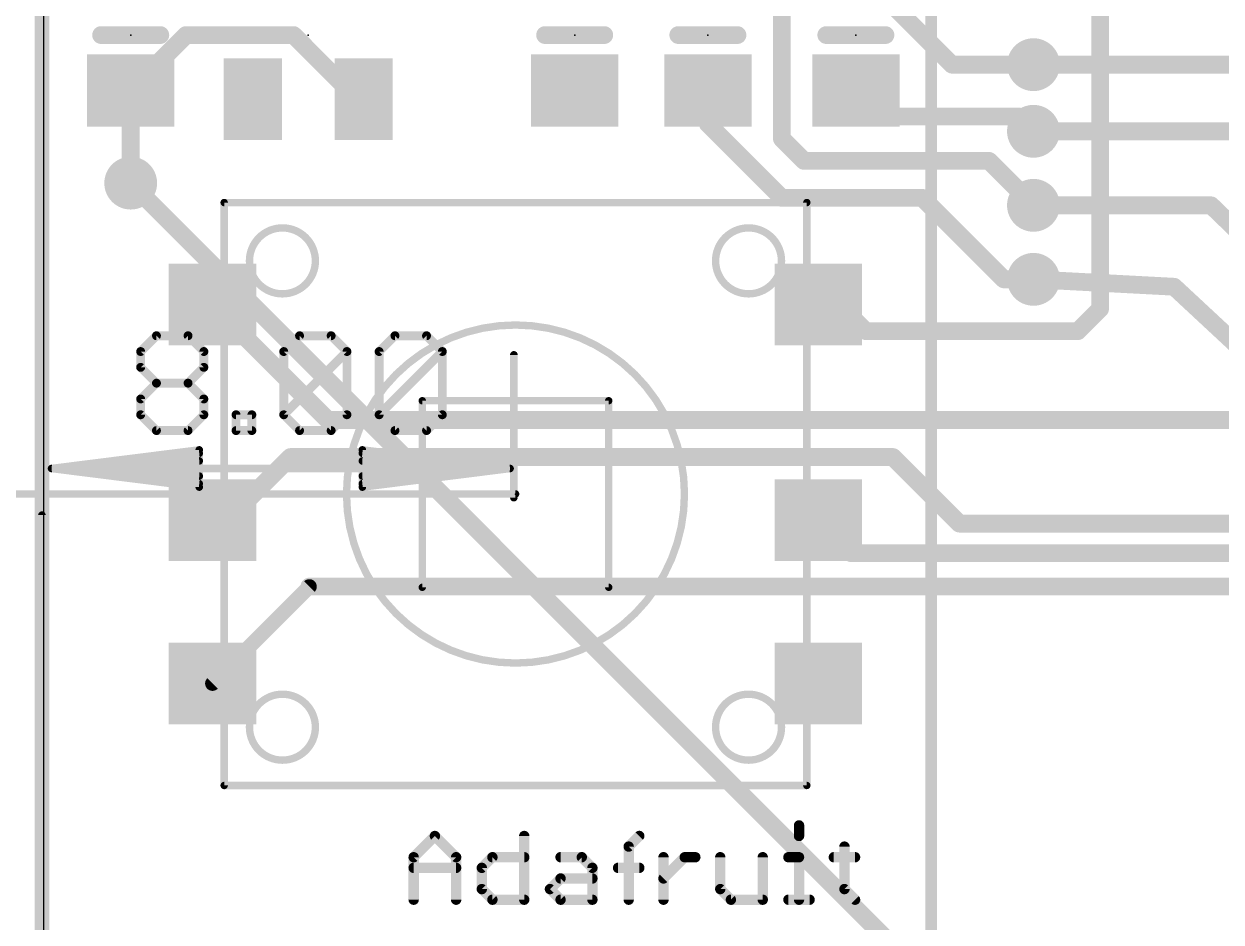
# Model space of a CAD drawing. Extents: x -10.9 to 75.6, y -7.9 to 39.
# Drawn here: x -0.31 to 20.24, y 6.12 to 21.53 of the extents above; entities that cross this region are included whole.
import ezdxf

# ---------------------------------------------------------------- set-up
doc = ezdxf.new("R2010")
doc.units = 0
for name, color, linetype in [('1', 12, 'CONTINUOUS'), ('16', 132, 'CONTINUOUS'), ('18', 110, 'CONTINUOUS'), ('20', 53, 'CONTINUOUS'), ('21', 40, 'CONTINUOUS'), ('23', 53, 'CONTINUOUS'), ('47', 253, 'CONTINUOUS')]:
    doc.layers.add(name, color=color, linetype=linetype)

# ---------------------------------------------------------------- blocks, each defined once
blk = doc.blocks.new('RECT')
blk.add_solid([(-0.5, -0.5), (0.5, -0.5), (-0.5, 0.5), (0.5, 0.5)])
blk = doc.blocks.new('ROUNDV')
at = {"const_width": 0.5}
blk.add_lwpolyline([(0, -0.25, 1), (0, 0.25, 1), (0, -0.25)], format="xyb", dxfattribs=at)

msp = doc.modelspace()

# ---------------------------------------------------------------- linework, layer by layer
at = {"layer": '1'}
for points, const_width in [([(0, 30.48), (0, 0)], 0.254), ([(14.163, 22.286), (15.621, 20.828)], 0.3048), ([(12.7, 22.098), (12.7, 19.558)], 0.3048), ([(18.161, 16.637), (18.161, 21.971)], 0.3048), ([(1.524, 20.386), (2.474, 21.336)], 0.3048), ([(2.474, 21.336), (4.318, 21.336)], 0.3048), ([(4.318, 21.336), (5.418, 20.236)], 0.3048), ([(15.621, 20.828), (17.018, 20.828)], 0.3048), ([(1.524, 20.386), (1.524, 18.796)], 0.3048), ([(5.418, 20.236), (5.522, 20.236)], 0.3048), ([(11.43, 20.386), (11.43, 19.812)], 0.3048), ([(14.163, 20.193), (13.97, 20.386)], 0.3048), ([(14.351, 19.939), (14.163, 20.193)], 0.3048), ([(11.43, 19.812), (12.7, 18.542)], 0.3048), ([(16.764, 19.939), (14.351, 19.939)], 0.3048), ([(17.018, 19.685), (16.764, 19.939)], 0.3048), ([(12.7, 19.558), (13.081, 19.177)], 0.3048), ([(13.081, 19.177), (16.256, 19.177)], 0.3048), ([(16.256, 19.177), (17.018, 18.415)], 0.3048), ([(12.7, 18.542), (15.113, 18.542)], 0.3048), ([(15.113, 18.542), (16.51, 17.145)], 0.3048), ([(16.51, 17.145), (17.018, 17.145)], 0.3048), ([(2.928, 16.712), (4.908, 14.732)], 0.3048), ([(13.328, 16.712), (13.507, 16.891)], 0.3048), ([(13.507, 16.891), (14.142, 16.256)], 0.3048), ([(17.78, 16.256), (18.161, 16.637)], 0.3048), ([(14.142, 16.256), (17.78, 16.256)], 0.3048), ([(4.908, 14.732), (20.701, 14.732)], 0.3048), ([(4.267, 14.097), (3.182, 13.012)], 0.3048), ([(4.267, 14.097), (14.605, 14.097)], 0.3048), ([(14.605, 14.097), (15.748, 12.954)], 0.3048), ([(3.182, 13.012), (2.928, 13.012)], 0.3048), ([(13.328, 13.012), (13.894, 12.446)], 0.3048), ([(15.748, 12.954), (23.622, 12.954)], 0.3048), ([(13.894, 12.446), (24.257, 12.446)], 0.3048), ([(2.928, 10.212), (4.5905, 11.8745)], 0.254), ([(4.5905, 11.8745), (25.2095, 11.8745)], 0.3048)]:
    msp.add_lwpolyline(points, dxfattribs=dict(at, const_width=const_width))
for points, const_width in [([(2.474, 21.4122, 1), (2.474, 21.2598)], 0.1524), ([(2.5279, 21.2821, 1), (2.4201, 21.3899)], 0.1524), ([(4.3719, 21.3899, 1), (4.2641, 21.2821)], 0.1524), ([(4.318, 21.2598, 1), (4.318, 21.4122)], 0.1524), ([(15.621, 20.9042, 1), (15.621, 20.7518)], 0.1524), ([(15.5671, 20.7741, 1), (15.6749, 20.8819)], 0.1524), ([(17.018, 20.7518, 1), (17.018, 20.9042)], 0.1524), ([(1.6002, 20.386, 1), (1.4478, 20.386)], 0.1524), ([(1.4701, 20.4399, 1), (1.5779, 20.3321)], 0.1524), ([(5.418, 20.3122, 1), (5.418, 20.1598)], 0.1524), ([(5.3641, 20.1821, 1), (5.4719, 20.2899)], 0.1524), ([(5.522, 20.1598, 1), (5.522, 20.3122)], 0.1524), ([(11.5062, 20.386, 1), (11.3538, 20.386)], 0.1524), ([(14.0239, 20.4399, 1), (13.9161, 20.3321)], 0.1524), ([(14.2242, 20.2383, 1), (14.1018, 20.1477)], 0.1524), ([(14.1091, 20.1391, 1), (14.2169, 20.2469)], 0.1524), ([(11.4839, 19.8659, 1), (11.3761, 19.7581)], 0.1524), ([(14.351, 20.0152, 1), (14.351, 19.8628)], 0.1524), ([(14.2898, 19.8937, 1), (14.4122, 19.9843)], 0.1524), ([(16.8179, 19.9929, 1), (16.7101, 19.8851)], 0.1524), ([(16.764, 19.8628, 1), (16.764, 20.0152)], 0.1524), ([(11.3538, 19.812, 1), (11.5062, 19.812)], 0.1524), ([(16.9641, 19.6311, 1), (17.0719, 19.7389)], 0.1524), ([(12.7539, 19.6119, 1), (12.6461, 19.5041)], 0.1524), ([(12.6238, 19.558, 1), (12.7762, 19.558)], 0.1524), ([(13.081, 19.2532, 1), (13.081, 19.1008)], 0.1524), ([(16.3099, 19.2309, 1), (16.2021, 19.1231)], 0.1524), ([(16.256, 19.1008, 1), (16.256, 19.2532)], 0.1524), ([(13.0271, 19.1231, 1), (13.1349, 19.2309)], 0.1524), ([(1.4478, 18.796, 1), (1.6002, 18.796)], 0.1524), ([(12.7, 18.6182, 1), (12.7, 18.4658)], 0.1524), ([(12.6461, 18.4881, 1), (12.7539, 18.5959)], 0.1524), ([(15.1669, 18.5959, 1), (15.0591, 18.4881)], 0.1524), ([(15.113, 18.4658, 1), (15.113, 18.6182)], 0.1524), ([(16.9641, 18.3611, 1), (17.0719, 18.4689)], 0.1524), ([(16.51, 17.2212, 1), (16.51, 17.0688)], 0.1524), ([(16.4561, 17.0911, 1), (16.5639, 17.1989)], 0.1524), ([(17.018, 17.0688, 1), (17.018, 17.2212)], 0.1524), ([(2.9819, 16.7659, 1), (2.8741, 16.6581)], 0.1524), ([(13.5609, 16.9449, 1), (13.4531, 16.8371)], 0.1524), ([(13.5609, 16.8371, 1), (13.4531, 16.9449)], 0.1524), ([(13.2741, 16.7659, 1), (13.3819, 16.6581)], 0.1524), ([(18.0848, 16.637, 1), (18.2372, 16.637)], 0.1524), ([(18.2149, 16.5831, 1), (18.1071, 16.6909)], 0.1524), ([(14.142, 16.3322, 1), (14.142, 16.1798)], 0.1524), ([(14.0881, 16.2021, 1), (14.1959, 16.3099)], 0.1524), ([(17.7261, 16.3099, 1), (17.8339, 16.2021)], 0.1524), ([(17.78, 16.1798, 1), (17.78, 16.3322)], 0.1524), ([(4.908, 14.8082, 1), (4.908, 14.6558)], 0.1524), ([(4.8541, 14.6781, 1), (4.9619, 14.7859)], 0.1524), ([(4.267, 14.1732, 1), (4.267, 14.0208)], 0.1524), ([(4.3209, 14.0431, 1), (4.2131, 14.1509)], 0.1524), ([(14.6589, 14.1509, 1), (14.5511, 14.0431)], 0.1524), ([(14.605, 14.0208, 1), (14.605, 14.1732)], 0.1524), ([(2.928, 13.0882, 1), (2.928, 12.9358)], 0.1524), ([(3.182, 12.9358, 1), (3.182, 13.0882)], 0.1524), ([(13.3819, 13.0659, 1), (13.2741, 12.9581)], 0.1524), ([(3.1281, 13.0659, 1), (3.2359, 12.9581)], 0.1524), ([(15.748, 13.0302, 1), (15.748, 12.8778)], 0.1524), ([(15.6941, 12.9001, 1), (15.8019, 13.0079)], 0.1524), ([(13.894, 12.5222, 1), (13.894, 12.3698)], 0.1524), ([(13.8401, 12.3921, 1), (13.9479, 12.4999)], 0.1524), ([(4.5905, 11.9507, 1), (4.5905, 11.7983)], 0.1524), ([(4.6354, 11.8296, 1), (4.5456, 11.9194)], 0.127), ([(2.8831, 10.2569, 1), (2.9729, 10.1671)], 0.127)]:
    msp.add_lwpolyline(points, format="xyb", dxfattribs=dict(at, const_width=const_width))
at = {"layer": '16', "const_width": 0.3048}
for points in [[(20.955, 20.828), (17.018, 20.828)], [(20.701, 19.685), (17.018, 19.685)], [(1.524, 18.796), (16.002, 4.318)], [(20.066, 18.415), (17.018, 18.415)], [(23.762, 14.846), (20.066, 18.415)], [(17.018, 17.145), (19.431, 17.018)], [(19.431, 17.018), (23.062, 13.641)]]:
    msp.add_lwpolyline(points, dxfattribs=at)
at = {"layer": '16', "const_width": 0.1524}
for points in [[(17.018, 20.9042, 1), (17.018, 20.7518)], [(17.018, 19.7612, 1), (17.018, 19.6088)], [(1.5779, 18.8499, 1), (1.4701, 18.7421)], [(17.018, 18.4912, 1), (17.018, 18.3388)], [(20.1189, 18.4698, 1), (20.0131, 18.3602)], [(20.066, 18.3388, 1), (20.066, 18.4912)], [(17.022, 17.2211, 1), (17.014, 17.0689)], [(19.4829, 17.0738, 1), (19.3791, 16.9622)], [(19.427, 16.9419, 1), (19.435, 17.0941)]]:
    msp.add_lwpolyline(points, format="xyb", dxfattribs=at)
at = {"layer": '20'}
msp.add_line((0.0254, 27.6604), (0.0254, 3), dxfattribs=at)
at = {"layer": '21'}
for points, const_width in [([(15.262, 0.374), (15.262, 23.374)], 0.2032), ([(1.016, 21.336), (2.032, 21.336)], 0.3048), ([(8.636, 21.336), (9.652, 21.336)], 0.3048), ([(11.938, 21.336), (10.922, 21.336)], 0.3048), ([(14.478, 21.336), (13.462, 21.336)], 0.3048), ([(3.128, 18.462), (13.128, 18.462)], 0.127), ([(3.128, 8.462), (3.128, 18.462)], 0.127), ([(13.128, 18.462), (13.128, 8.462)], 0.127), ([(6.528, 15.062), (9.728, 15.062)], 0.127), ([(6.528, 11.862), (6.528, 15.062)], 0.127), ([(9.728, 15.062), (9.728, 11.862)], 0.127), ([(9.728, 11.862), (6.528, 11.862)], 0.127), ([(13.128, 8.462), (3.128, 8.462)], 0.127), ([(12.9943, 7.7777), (12.9943, 7.5955)], 0.1778), ([(6.3805, 7.2312), (6.7448, 7.5955)], 0.1778), ([(6.7448, 7.5955), (7.1092, 7.2312)], 0.1778), ([(8.2786, 7.5955), (8.2786, 6.5024)], 0.1778), ([(10.0708, 7.4133), (10.253, 7.5955)], 0.1778), ([(10.0708, 6.5024), (10.0708, 7.4133)], 0.1778), ([(13.7739, 7.4133), (13.7739, 6.6846)], 0.1778), ([(6.3805, 6.5024), (6.3805, 7.2312)], 0.1778), ([(7.1092, 7.2312), (7.1092, 6.5024)], 0.1778), ([(7.5499, 7.049), (7.732, 7.2312)], 0.1778), ([(7.732, 7.2312), (8.2786, 7.2312)], 0.1778), ([(8.9014, 7.2312), (9.2658, 7.2312)], 0.1778), ([(9.2658, 7.2312), (9.448, 7.049)], 0.1778), ([(10.6682, 6.5024), (10.6682, 7.2312)], 0.1778), ([(10.6682, 6.8668), (11.0326, 7.2312)], 0.1778), ([(11.0326, 7.2312), (11.2148, 7.2312)], 0.1778), ([(11.6427, 7.2312), (11.6427, 6.6846)], 0.1778), ([(12.3715, 6.5024), (12.3715, 7.2312)], 0.1778), ([(12.8121, 7.2312), (12.9943, 7.2312)], 0.1778), ([(12.9943, 7.2312), (12.9943, 6.5024)], 0.1778), ([(13.5917, 7.2312), (13.9561, 7.2312)], 0.1778), ([(6.3805, 7.049), (7.1092, 7.049)], 0.1778), ([(7.5499, 6.6846), (7.5499, 7.049)], 0.1778), ([(9.448, 7.049), (9.448, 6.5024)], 0.1778), ([(9.8886, 7.049), (10.253, 7.049)], 0.1778), ([(8.7192, 6.6846), (8.9014, 6.8668)], 0.1778), ([(8.9014, 6.8668), (9.448, 6.8668)], 0.1778), ([(7.732, 6.5024), (7.5499, 6.6846)], 0.1778), ([(8.2786, 6.5024), (7.732, 6.5024)], 0.1778), ([(8.9014, 6.5024), (8.7192, 6.6846)], 0.1778), ([(9.448, 6.5024), (8.9014, 6.5024)], 0.1778), ([(11.6427, 6.6846), (11.8249, 6.5024)], 0.1778), ([(11.8249, 6.5024), (12.3715, 6.5024)], 0.1778), ([(12.8121, 6.5024), (13.1765, 6.5024)], 0.1778), ([(13.7739, 6.6846), (13.9561, 6.5024)], 0.1778)]:
    msp.add_lwpolyline(points, dxfattribs=dict(at, const_width=const_width))
for points, const_width in [([(1.016, 21.4122, 1), (1.016, 21.2598)], 0.1524), ([(2.032, 21.2598, 1), (2.032, 21.4122)], 0.1524), ([(8.636, 21.4122, 1), (8.636, 21.2598)], 0.1524), ([(9.652, 21.2598, 1), (9.652, 21.4122)], 0.1524), ([(10.922, 21.4122, 1), (10.922, 21.2598)], 0.1524), ([(11.938, 21.2598, 1), (11.938, 21.4122)], 0.1524), ([(13.462, 21.4122, 1), (13.462, 21.2598)], 0.1524), ([(14.478, 21.2598, 1), (14.478, 21.4122)], 0.1524), ([(3.1598, 18.462, 1), (3.0962, 18.462)], 0.0635), ([(3.128, 18.4937, 1), (3.128, 18.4303)], 0.0635), ([(13.1598, 18.462, 1), (13.0962, 18.462)], 0.0635), ([(13.128, 18.4303, 1), (13.128, 18.4937)], 0.0635), ([(4.128, 16.8963, 1), (4.128, 18.0277, 1), (4.128, 16.8963)], 0.127), ([(12.128, 16.8963, 1), (12.128, 18.0277, 1), (12.128, 16.8963)], 0.127), ([(8.128, 10.562, 1), (8.128, 16.362, 1), (8.128, 10.562)], 0.127), ([(6.528, 15.0938, 1), (6.528, 15.0303)], 0.0635), ([(6.5598, 15.062, 1), (6.4963, 15.062)], 0.0635), ([(9.7598, 15.062, 1), (9.6962, 15.062)], 0.0635), ([(9.728, 15.0303, 1), (9.728, 15.0938)], 0.0635), ([(6.528, 11.8938, 1), (6.528, 11.8302)], 0.0635), ([(9.728, 11.8302, 1), (9.728, 11.8938)], 0.0635), ([(6.4963, 11.862, 1), (6.5598, 11.862)], 0.0635), ([(9.6962, 11.862, 1), (9.7598, 11.862)], 0.0635), ([(4.128, 8.8963, 1), (4.128, 10.0277, 1), (4.128, 8.8963)], 0.127), ([(12.128, 8.8963, 1), (12.128, 10.0277, 1), (12.128, 8.8963)], 0.127), ([(3.128, 8.4938, 1), (3.128, 8.4302)], 0.0635), ([(3.0962, 8.462, 1), (3.1598, 8.462)], 0.0635), ([(13.0962, 8.462, 1), (13.1598, 8.462)], 0.0635), ([(13.128, 8.4302, 1), (13.128, 8.4938)], 0.0635), ([(13.0388, 7.7777, 1), (12.9499, 7.7777)], 0.0889), ([(6.7763, 7.627, 1), (6.7134, 7.5641)], 0.0889), ([(6.7763, 7.5641, 1), (6.7134, 7.627)], 0.0889), ([(8.3231, 7.5955, 1), (8.2342, 7.5955)], 0.0889), ([(10.2844, 7.5641, 1), (10.2216, 7.627)], 0.0889), ([(12.9499, 7.5955, 1), (13.0388, 7.5955)], 0.0889), ([(10.0394, 7.4448, 1), (10.1023, 7.3819)], 0.0889), ([(10.1153, 7.4133, 1), (10.0264, 7.4133)], 0.0889), ([(13.8184, 7.4133, 1), (13.7295, 7.4133)], 0.0889), ([(6.4249, 7.2312, 1), (6.336, 7.2312)], 0.0889), ([(6.349, 7.2626, 1), (6.4119, 7.1997)], 0.0889), ([(7.1537, 7.2312, 1), (7.0648, 7.2312)], 0.0889), ([(7.0778, 7.1997, 1), (7.1406, 7.2626)], 0.0889), ([(7.732, 7.2756, 1), (7.732, 7.1867)], 0.0889), ([(7.7635, 7.1997, 1), (7.7006, 7.2626)], 0.0889), ([(8.2786, 7.1867, 1), (8.2786, 7.2756)], 0.0889), ([(8.9014, 7.2756, 1), (8.9014, 7.1867)], 0.0889), ([(9.2972, 7.2626, 1), (9.2344, 7.1997)], 0.0889), ([(9.2658, 7.1867, 1), (9.2658, 7.2756)], 0.0889), ([(10.7127, 7.2312, 1), (10.6238, 7.2312)], 0.0889), ([(11.0326, 7.2756, 1), (11.0326, 7.1867)], 0.0889), ([(11.064, 7.1997, 1), (11.0012, 7.2626)], 0.0889), ([(11.2148, 7.1867, 1), (11.2148, 7.2756)], 0.0889), ([(11.6872, 7.2312, 1), (11.5983, 7.2312)], 0.0889), ([(12.4159, 7.2312, 1), (12.327, 7.2312)], 0.0889), ([(12.8121, 7.2756, 1), (12.8121, 7.1867)], 0.0889), ([(13.0388, 7.2312, 1), (12.9499, 7.2312)], 0.0889), ([(12.9943, 7.1867, 1), (12.9943, 7.2756)], 0.0889), ([(13.5917, 7.2756, 1), (13.5917, 7.1867)], 0.0889), ([(13.9561, 7.1867, 1), (13.9561, 7.2756)], 0.0889), ([(6.3805, 7.0934, 1), (6.3805, 7.0045)], 0.0889), ([(7.1092, 7.0045, 1), (7.1092, 7.0934)], 0.0889), ([(7.5943, 7.049, 1), (7.5054, 7.049)], 0.0889), ([(7.5184, 7.0804, 1), (7.5813, 7.0175)], 0.0889), ([(9.4924, 7.049, 1), (9.4036, 7.049)], 0.0889), ([(9.4166, 7.0175, 1), (9.4794, 7.0804)], 0.0889), ([(9.8886, 7.0934, 1), (9.8886, 7.0045)], 0.0889), ([(10.253, 7.0045, 1), (10.253, 7.0934)], 0.0889), ([(8.9014, 6.9112, 1), (8.9014, 6.8223)], 0.0889), ([(8.9329, 6.8353, 1), (8.87, 6.8982)], 0.0889), ([(9.448, 6.8223, 1), (9.448, 6.9112)], 0.0889), ([(10.6368, 6.8982, 1), (10.6997, 6.8353)], 0.0889), ([(7.5054, 6.6846, 1), (7.5943, 6.6846)], 0.0889), ([(7.5813, 6.716, 1), (7.5184, 6.6532)], 0.0889), ([(7.732, 6.5469, 1), (7.732, 6.458)], 0.0889), ([(7.7006, 6.471, 1), (7.7635, 6.5338)], 0.0889), ([(8.2786, 6.458, 1), (8.2786, 6.5469)], 0.0889), ([(8.7507, 6.716, 1), (8.6878, 6.6532)], 0.0889), ([(8.6878, 6.716, 1), (8.7507, 6.6532)], 0.0889), ([(8.9014, 6.5469, 1), (8.9014, 6.458)], 0.0889), ([(8.87, 6.471, 1), (8.9329, 6.5338)], 0.0889), ([(9.448, 6.458, 1), (9.448, 6.5469)], 0.0889), ([(11.5983, 6.6846, 1), (11.6872, 6.6846)], 0.0889), ([(11.6742, 6.716, 1), (11.6113, 6.6532)], 0.0889), ([(11.8249, 6.5469, 1), (11.8249, 6.458)], 0.0889), ([(11.7935, 6.471, 1), (11.8564, 6.5338)], 0.0889), ([(12.3715, 6.458, 1), (12.3715, 6.5469)], 0.0889), ([(12.8121, 6.5469, 1), (12.8121, 6.458)], 0.0889), ([(13.1765, 6.458, 1), (13.1765, 6.5469)], 0.0889), ([(13.8053, 6.716, 1), (13.7425, 6.6532)], 0.0889), ([(13.7295, 6.6846, 1), (13.8184, 6.6846)], 0.0889), ([(13.9247, 6.471, 1), (13.9875, 6.5338)], 0.0889), ([(6.336, 6.5024, 1), (6.4249, 6.5024)], 0.0889), ([(7.0648, 6.5024, 1), (7.1537, 6.5024)], 0.0889), ([(8.2342, 6.5024, 1), (8.3231, 6.5024)], 0.0889), ([(9.4036, 6.5024, 1), (9.4924, 6.5024)], 0.0889), ([(10.0264, 6.5024, 1), (10.1153, 6.5024)], 0.0889), ([(10.6238, 6.5024, 1), (10.7127, 6.5024)], 0.0889), ([(12.327, 6.5024, 1), (12.4159, 6.5024)], 0.0889), ([(12.9499, 6.5024, 1), (13.0388, 6.5024)], 0.0889)]:
    msp.add_lwpolyline(points, format="xyb", dxfattribs=dict(at, const_width=const_width))
at = {"layer": '23'}
for p in [(1.524, 21.336), (4.572, 21.336), (9.144, 21.336), (11.43, 21.336), (13.97, 21.336), (8.128, 13.462)]:
    msp.add_point(p, dxfattribs=at)
at = {"layer": '47'}
for points, const_width in [([(1.6948, 15.9065), (1.966, 16.1777)], 0.1524), ([(1.966, 16.1777), (2.5083, 16.1777)], 0.1524), ([(2.5083, 16.1777), (2.7795, 15.9065)], 0.1524), ([(4.1505, 15.9065), (4.4217, 16.1777)], 0.1524), ([(4.4217, 16.1777), (4.964, 16.1777)], 0.1524), ([(4.964, 16.1777), (5.2352, 15.9065)], 0.1524), ([(5.7877, 15.9065), (6.0589, 16.1777)], 0.1524), ([(6.0589, 16.1777), (6.6012, 16.1777)], 0.1524), ([(6.6012, 16.1777), (6.8724, 15.9065)], 0.1524), ([(1.6948, 15.6354), (1.6948, 15.9065)], 0.1524), ([(2.7795, 15.9065), (2.7795, 15.6354)], 0.1524), ([(4.1505, 14.8219), (4.1505, 15.9065)], 0.1524), ([(4.1505, 14.8219), (5.2352, 15.9065)], 0.1524), ([(5.2352, 15.9065), (5.2352, 14.8219)], 0.1524), ([(5.7877, 14.8219), (5.7877, 15.9065)], 0.1524), ([(5.7877, 14.8219), (6.8724, 15.9065)], 0.1524), ([(6.8724, 15.9065), (6.8724, 14.8219)], 0.1524), ([(8.1, 13.4), (8.1, 15.85)], 0.13), ([(1.966, 15.3642), (1.6948, 15.6354)], 0.1524), ([(2.7795, 15.6354), (2.5083, 15.3642)], 0.1524), ([(1.6948, 15.093), (1.966, 15.3642)], 0.1524), ([(1.966, 15.3642), (2.5083, 15.3642)], 0.1524), ([(2.5083, 15.3642), (2.7795, 15.093)], 0.1524), ([(1.6948, 14.8219), (1.6948, 15.093)], 0.1524), ([(2.7795, 15.093), (2.7795, 14.8219)], 0.1524), ([(1.966, 14.5507), (1.6948, 14.8219)], 0.1524), ([(2.7795, 14.8219), (2.5083, 14.5507)], 0.1524), ([(3.332, 14.5507), (3.332, 14.8219)], 0.1524), ([(3.332, 14.8219), (3.6031, 14.8219)], 0.1524), ([(3.6031, 14.8219), (3.6031, 14.5507)], 0.1524), ([(4.4217, 14.5507), (4.1505, 14.8219)], 0.1524), ([(5.2352, 14.8219), (4.964, 14.5507)], 0.1524), ([(6.0589, 14.5507), (5.7877, 14.8219)], 0.1524), ([(6.8724, 14.8219), (6.6012, 14.5507)], 0.1524), ([(2.5083, 14.5507), (1.966, 14.5507)], 0.1524), ([(3.6031, 14.5507), (3.332, 14.5507)], 0.1524), ([(4.964, 14.5507), (4.4217, 14.5507)], 0.1524), ([(6.6012, 14.5507), (6.0589, 14.5507)], 0.1524), ([(0.165, 13.9), (2.7, 14.2192)], 0.13), ([(0.165, 13.9), (2.7, 14.16)], 0.13), ([(2.7, 14.2192), (2.7, 13.5808)], 0.13), ([(8.035, 13.9), (5.5, 14.2192)], 0.13), ([(5.5, 14.2192), (5.5, 13.5808)], 0.13), ([(8.035, 13.9), (5.5, 14.16)], 0.13), ([(0.165, 13.9), (2.7, 14.03)], 0.13), ([(8.035, 13.9), (5.5, 14.03)], 0.13), ([(0.165, 13.9), (8.035, 13.9)], 0.13), ([(2.7, 13.5808), (0.165, 13.9)], 0.13), ([(2.7, 13.77), (0.165, 13.9)], 0.13), ([(2.7, 13.64), (0.165, 13.9)], 0.13), ([(5.5, 13.5808), (8.035, 13.9)], 0.13), ([(5.5, 13.77), (8.035, 13.9)], 0.13), ([(5.5, 13.64), (8.035, 13.9)], 0.13), ([(8.128, 13.462), (-6.75, 13.462)], 0.13), ([(0, 13.1), (0, -7.85)], 0.13)]:
    msp.add_lwpolyline(points, dxfattribs=dict(at, const_width=const_width))
for points, const_width in [([(1.966, 16.2158, 1), (1.966, 16.1396)], 0.0762), ([(1.9929, 16.1507, 1), (1.939, 16.2046)], 0.0762), ([(2.5352, 16.2046, 1), (2.4814, 16.1507)], 0.0762), ([(2.5083, 16.1396, 1), (2.5083, 16.2158)], 0.0762), ([(4.4217, 16.2158, 1), (4.4217, 16.1396)], 0.0762), ([(4.4486, 16.1507, 1), (4.3948, 16.2046)], 0.0762), ([(4.991, 16.2046, 1), (4.9371, 16.1507)], 0.0762), ([(4.964, 16.1396, 1), (4.964, 16.2158)], 0.0762), ([(6.0589, 16.2158, 1), (6.0589, 16.1396)], 0.0762), ([(6.0858, 16.1507, 1), (6.0319, 16.2046)], 0.0762), ([(6.6281, 16.2046, 1), (6.5743, 16.1507)], 0.0762), ([(6.6012, 16.1396, 1), (6.6012, 16.2158)], 0.0762), ([(1.7329, 15.9065, 1), (1.6567, 15.9065)], 0.0762), ([(1.6679, 15.9335, 1), (1.7218, 15.8796)], 0.0762), ([(2.8176, 15.9065, 1), (2.7414, 15.9065)], 0.0762), ([(2.7525, 15.8796, 1), (2.8064, 15.9335)], 0.0762), ([(4.1886, 15.9065, 1), (4.1124, 15.9065)], 0.0762), ([(4.1236, 15.9335, 1), (4.1775, 15.8796)], 0.0762), ([(5.2733, 15.9065, 1), (5.1971, 15.9065)], 0.0762), ([(5.2621, 15.8796, 1), (5.2083, 15.9335)], 0.0762), ([(5.2083, 15.8796, 1), (5.2621, 15.9335)], 0.0762), ([(5.8258, 15.9065, 1), (5.7496, 15.9065)], 0.0762), ([(5.7608, 15.9335, 1), (5.8146, 15.8796)], 0.0762), ([(6.9105, 15.9065, 1), (6.8343, 15.9065)], 0.0762), ([(6.8993, 15.8796, 1), (6.8454, 15.9335)], 0.0762), ([(6.8454, 15.8796, 1), (6.8993, 15.9335)], 0.0762), ([(8.1325, 15.85, 1), (8.0675, 15.85)], 0.065), ([(1.7218, 15.6623, 1), (1.6679, 15.6084)], 0.0762), ([(1.6567, 15.6354, 1), (1.7329, 15.6354)], 0.0762), ([(2.7414, 15.6354, 1), (2.8176, 15.6354)], 0.0762), ([(2.8064, 15.6084, 1), (2.7525, 15.6623)], 0.0762), ([(1.966, 15.4023, 1), (1.966, 15.3261)], 0.0762), ([(1.9929, 15.3373, 1), (1.939, 15.3911)], 0.0762), ([(1.939, 15.3373, 1), (1.9929, 15.3911)], 0.0762), ([(2.5352, 15.3911, 1), (2.4814, 15.3373)], 0.0762), ([(2.4814, 15.3911, 1), (2.5352, 15.3373)], 0.0762), ([(2.5083, 15.3261, 1), (2.5083, 15.4023)], 0.0762), ([(1.7329, 15.093, 1), (1.6567, 15.093)], 0.0762), ([(1.6679, 15.12, 1), (1.7218, 15.0661)], 0.0762), ([(2.8176, 15.093, 1), (2.7414, 15.093)], 0.0762), ([(2.7525, 15.0661, 1), (2.8064, 15.12)], 0.0762), ([(1.7218, 14.8488, 1), (1.6679, 14.7949)], 0.0762), ([(1.6567, 14.8219, 1), (1.7329, 14.8219)], 0.0762), ([(2.7414, 14.8219, 1), (2.8176, 14.8219)], 0.0762), ([(2.8064, 14.7949, 1), (2.7525, 14.8488)], 0.0762), ([(3.3701, 14.8219, 1), (3.2939, 14.8219)], 0.0762), ([(3.332, 14.86, 1), (3.332, 14.7838)], 0.0762), ([(3.6412, 14.8219, 1), (3.565, 14.8219)], 0.0762), ([(3.6031, 14.7838, 1), (3.6031, 14.86)], 0.0762), ([(4.1775, 14.8488, 1), (4.1236, 14.7949)], 0.0762), ([(4.1236, 14.8488, 1), (4.1775, 14.7949)], 0.0762), ([(4.1124, 14.8219, 1), (4.1886, 14.8219)], 0.0762), ([(5.1971, 14.8219, 1), (5.2733, 14.8219)], 0.0762), ([(5.2621, 14.7949, 1), (5.2083, 14.8488)], 0.0762), ([(5.8146, 14.8488, 1), (5.7608, 14.7949)], 0.0762), ([(5.7608, 14.8488, 1), (5.8146, 14.7949)], 0.0762), ([(5.7496, 14.8219, 1), (5.8258, 14.8219)], 0.0762), ([(6.8343, 14.8219, 1), (6.9105, 14.8219)], 0.0762), ([(6.8993, 14.7949, 1), (6.8454, 14.8488)], 0.0762), ([(1.966, 14.5888, 1), (1.966, 14.5126)], 0.0762), ([(1.939, 14.5238, 1), (1.9929, 14.5776)], 0.0762), ([(2.4814, 14.5776, 1), (2.5352, 14.5238)], 0.0762), ([(2.5083, 14.5126, 1), (2.5083, 14.5888)], 0.0762), ([(3.332, 14.5888, 1), (3.332, 14.5126)], 0.0762), ([(3.2939, 14.5507, 1), (3.3701, 14.5507)], 0.0762), ([(3.565, 14.5507, 1), (3.6412, 14.5507)], 0.0762), ([(3.6031, 14.5126, 1), (3.6031, 14.5888)], 0.0762), ([(4.4217, 14.5888, 1), (4.4217, 14.5126)], 0.0762), ([(4.3948, 14.5238, 1), (4.4486, 14.5776)], 0.0762), ([(4.9371, 14.5776, 1), (4.991, 14.5238)], 0.0762), ([(4.964, 14.5126, 1), (4.964, 14.5888)], 0.0762), ([(6.0589, 14.5888, 1), (6.0589, 14.5126)], 0.0762), ([(6.0319, 14.5238, 1), (6.0858, 14.5776)], 0.0762), ([(6.5743, 14.5776, 1), (6.6281, 14.5238)], 0.0762), ([(6.6012, 14.5126, 1), (6.6012, 14.5888)], 0.0762), ([(2.7325, 14.2192, 1), (2.6675, 14.2192)], 0.065), ([(2.7041, 14.187, 1), (2.6959, 14.2515)], 0.065), ([(2.7033, 14.1277, 1), (2.6967, 14.1923)], 0.065), ([(5.5041, 14.2515, 1), (5.4959, 14.187)], 0.065), ([(5.5325, 14.2192, 1), (5.4675, 14.2192)], 0.065), ([(5.5033, 14.1923, 1), (5.4967, 14.1277)], 0.065), ([(2.7017, 13.9975, 1), (2.6983, 14.0625)], 0.065), ([(5.5017, 14.0625, 1), (5.4983, 13.9975)], 0.065), ([(0.165, 13.9325, 1), (0.165, 13.8675)], 0.065), ([(0.1691, 13.9322, 1), (0.1609, 13.8678)], 0.065), ([(0.1633, 13.9325, 1), (0.1667, 13.8675)], 0.065), ([(0.1667, 13.9325, 1), (0.1633, 13.8675)], 0.065), ([(0.1683, 13.9323, 1), (0.1617, 13.8677)], 0.065), ([(0.1617, 13.9323, 1), (0.1683, 13.8677)], 0.065), ([(0.1609, 13.9322, 1), (0.1691, 13.8678)], 0.065), ([(2.6983, 13.7375, 1), (2.7017, 13.8025)], 0.065), ([(5.4983, 13.8025, 1), (5.5017, 13.7375)], 0.065), ([(8.0391, 13.8678, 1), (8.0309, 13.9322)], 0.065), ([(8.0309, 13.8678, 1), (8.0391, 13.9322)], 0.065), ([(8.0383, 13.8677, 1), (8.0317, 13.9323)], 0.065), ([(8.0317, 13.8677, 1), (8.0383, 13.9323)], 0.065), ([(8.0333, 13.8675, 1), (8.0367, 13.9325)], 0.065), ([(8.0367, 13.8675, 1), (8.0333, 13.9325)], 0.065), ([(8.035, 13.8675, 1), (8.035, 13.9325)], 0.065), ([(2.6675, 13.5808, 1), (2.7325, 13.5808)], 0.065), ([(2.6959, 13.5485, 1), (2.7041, 13.613)], 0.065), ([(2.6967, 13.6077, 1), (2.7033, 13.6723)], 0.065), ([(5.4967, 13.6723, 1), (5.5033, 13.6077)], 0.065), ([(5.4959, 13.613, 1), (5.5041, 13.5485)], 0.065), ([(5.4675, 13.5808, 1), (5.5325, 13.5808)], 0.065), ([(8.0675, 13.4, 1), (8.1325, 13.4)], 0.065), ([(8.128, 13.4295, 1), (8.128, 13.4945)], 0.065), ([(0.0325, 13.1, 1), (-0.0325, 13.1)], 0.065)]:
    msp.add_lwpolyline(points, format="xyb", dxfattribs=dict(at, const_width=const_width))

# ---------------------------------------------------------------- block references
at = {"layer": '1'}
for p, xscale, yscale, rotation in [((1.524, 20.386), 1.24, 1.5, 90), ((9.144, 20.386), 1.24, 1.5, 90), ((11.43, 20.386), 1.24, 1.5, 270), ((13.97, 20.386), 1.24, 1.5, 270), ((2.928, 16.712), 1.5, 1.4, 180), ((13.328, 16.712), 1.5, 1.4, 180), ((2.928, 13.012), 1.5, 1.4, 180), ((13.328, 13.012), 1.5, 1.4, 180), ((2.928, 10.212), 1.5, 1.4, 180), ((13.328, 10.212), 1.5, 1.4, 180)]:
    msp.add_blockref('RECT', p, dxfattribs=dict(at, xscale=xscale, yscale=yscale, rotation=rotation))
at = {"layer": '1', "yscale": 1.4}
for p in [(3.622, 20.236), (5.522, 20.236)]:
    msp.add_blockref('RECT', p, dxfattribs=at)
at = {"layer": '18', "xscale": 0.9064, "yscale": 0.9064}
for p in [(17.018, 20.828), (17.018, 20.828), (17.018, 19.685), (17.018, 19.685), (1.524, 18.796), (1.524, 18.796), (17.018, 18.415), (17.018, 18.415), (17.018, 17.145), (17.018, 17.145)]:
    msp.add_blockref('ROUNDV', p, dxfattribs=at)

doc.saveas('drawing.dxf')
